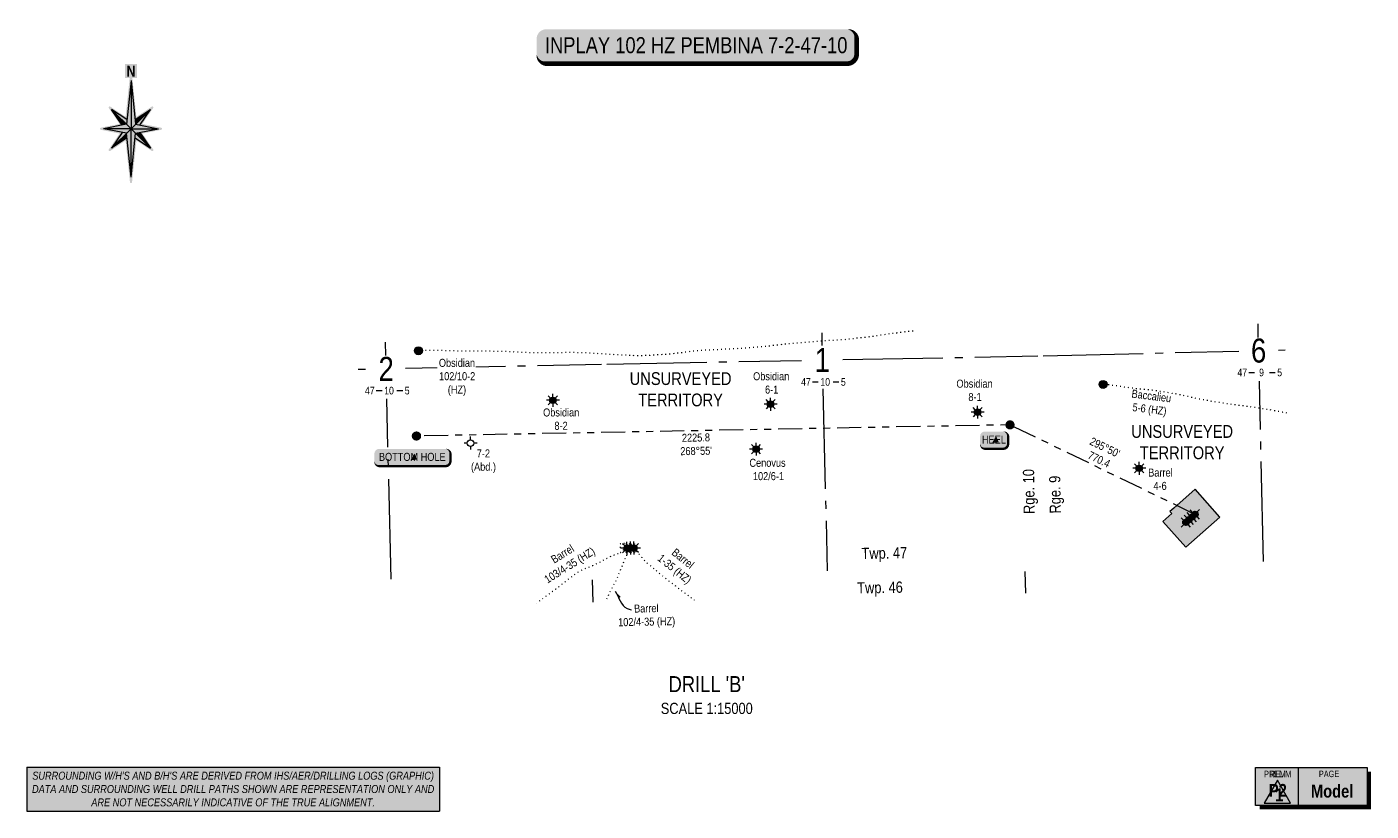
# Model space of a CAD drawing. Extents: x 608923 to 639703, y 5874498 to 5880756.
# Drawn here: x 629167 to 634205, y 5874505 to 5877445 of the extents above; entities that cross this region are included whole.
import ezdxf
from ezdxf.enums import TextEntityAlignment as Align

# ---------------------------------------------------------------- set-up
doc = ezdxf.new("R2010")
doc.units = 0
doc.header["$LTSCALE"] = 5
for name, pattern in [('foc-DOT', [1, 0.2, -0.8]), ('foc-DRILLPATH', [14.75, 6, -1.75, 1.75, -1.75, 1.75, -1.75]), ('foc-QUARTERLINE', [33, 25, -3, 2, -3])]:
    doc.linetypes.add(name, pattern=pattern)
for name, color, linetype in [('10', 1, 'Continuous'), ('9', 3, 'Continuous'), ('AS-DRILL', 8, 'foc-DOT'), ('AS-DRILL-T', 8, 'Continuous'), ('AS-UNDERLAY-H', 141, 'Continuous'), ('C-WS-S', 8, 'Continuous'), ('CG-NORTH', 7, 'Continuous'), ('CG-NOTES', 7, 'Continuous'), ('CG-PRELIM', 7, 'Continuous'), ('CG-REVISION', 7, 'Continuous'), ('D-TXT', 6, 'Continuous'), ('DETAIL-T', 7, 'Continuous'), ('F-WS-S', 8, 'Continuous'), ('L-BD', 7, 'Continuous'), ('L-BD1', 253, 'Continuous'), ('L-MON', 1, 'Continuous'), ('L-SECLBL', 7, 'Continuous'), ('L-SECQ', 8, 'foc-QUARTERLINE'), ('L-UNS-T', 3, 'Continuous'), ('P-PDRILLPATH', 12, 'foc-DRILLPATH'), ('P-PROPOSED', 10, 'Continuous'), ('P-PROPOSED-H', 21, 'Continuous')]:
    doc.layers.add(name, color=color, linetype=linetype)
doc.styles.add('0', font='ARIALN.TTF')
doc.styles.add('80', font='ARIALN.TTF', dxfattribs={"height": 10})
doc.styles.add('80CG', font='ARIALN.TTF', dxfattribs={"height": 10})
doc.styles.add('80L', font='ARIALN.TTF', dxfattribs={"height": 10})
doc.styles.add('BOLD', font='ARIALNB.TTF')
doc.styles.add('SIMPLEX', font='ARIALN.TTF')
doc.dimstyles.new('Compass 5 000', dxfattribs={"dimscale": 5, "dimtxt": 9, "dimasz": 2, "dimexe": 0.2, "dimexo": 0.0625, "dimgap": 0.5, "dimtad": 0, "dimtih": 1, "dimtoh": 1, "dimzin": 0, "dimdsep": 46, "dimtxsty": '80CG', "dimcen": 0.1, "dimse1": 1, "dimse2": 1, "dimclrd": 256, "dimclrt": 256, "dimaunit": 1, "dimadec": 4, "dimazin": 0, "dimtfac": 0.06, "dimtofl": 0, "dimtmove": 0, "dimatfit": 1, "dimfxl": 0.2, "dimtolj": 1, "dimtzin": 0, "dimlwd": -1, "dimarcsym": 0})

# ---------------------------------------------------------------- blocks, each defined once
blk = doc.blocks.new('WC')
at = {"layer": 'L-MON'}
h = blk.add_hatch(color=255, dxfattribs=at)
h.dxf.hatch_style = 1
edge = h.paths.add_edge_path()
edge.add_arc((0, 0), 0.9, 0, 360)
at = {"layer": 'L-MON', "color": 240, "flags": 128}
for points in [[(-0.62, 0.5), (-1.23, 1.12)], [(0.52, 0.61), (1.13, 1.21)], [(-1.18, -1.18), (-0.56, -0.57)], [(1.16, -1.18), (0.56, -0.57)]]:
    blk.add_lwpolyline(points, dxfattribs=at)
at = {"layer": 'L-MON', "color": 240}
for radius in [0.8, 0.373]:
    blk.add_circle((0, 0), radius, dxfattribs=at)
blk = doc.blocks.new('plbh')
at = {"layer": 'L-MON'}
h = blk.add_hatch(color=255, dxfattribs=at)
h.dxf.hatch_style = 1
edge = h.paths.add_edge_path()
edge.add_arc((0, 0), 1.16, 0, 360)
h = blk.add_hatch(color=256, dxfattribs=at)
h.dxf.hatch_style = 1
h.paths.add_polyline_path([(-0.96, 0, 1), (0.96, 0, 1)])
h.paths.add_polyline_path([(0.91, 0, -1), (-0.91, 0, -1)], flags=16)
h.paths.add_polyline_path([(0.45, 0, -1), (-0.45, 0, -1)], flags=0)
h = blk.add_hatch(color=256, dxfattribs=at)
h.dxf.hatch_style = 1
h.paths.add_polyline_path([(-0.45, 0, 1), (0.45, 0, 1)])
h.paths.add_polyline_path([(0.4, 0, -1), (-0.4, 0, -1)], flags=16)
at = {"layer": 'L-MON', "color": 240}
for radius in [0.96, 0.91, 0.45, 0.4]:
    blk.add_circle((0, 0), radius, dxfattribs=at)
blk = doc.blocks.new('L-SECLBL')
at = {"layer": '9', "color": 7}
for p, q in [((-5.1, -27.8), (-12.3, -27.8)), ((20.7, -27.8), (13.5, -27.8))]:
    blk.add_line(p, q, dxfattribs=at)
at = {"layer": '10', "color": 2, "style": 'SIMPLEX'}
blk.add_attdef('SEC', text='', height=30, dxfattribs=at).set_placement((0, 0), align=Align.MIDDLE)
at = {"layer": '10', "color": 5, "style": '80L'}
blk.add_attdef('TWP', text='', height=9.5, dxfattribs=at).set_placement((-14.4, -27.4), align=Align.MIDDLE_RIGHT)
blk.add_attdef('RGE', text='', height=9.5, dxfattribs=at).set_placement((3.6, -27.4), align=Align.MIDDLE_CENTER)
blk.add_attdef('MER', text='', height=9.5, dxfattribs=at).set_placement((23.2, -27.4), align=Align.MIDDLE_LEFT)
blk = doc.blocks.new('*U638')
h = blk.add_hatch(color=254)
edge = h.paths.add_edge_path()
edge.add_line((-41.5, -11.5), (41.5, -11.5))
edge.add_arc((41.5, -5.5), 6, 270, 360)
edge.add_line((47.5, -5.5), (47.5, 4))
edge.add_arc((41.5, 4), 6, 0, 90)
edge.add_line((41.5, 10), (-41.5, 10))
edge.add_arc((-41.5, 4), 6, 90, 180)
edge.add_line((-47.5, 4), (-47.5, -5.5))
edge.add_arc((-41.5, -5.5), 6, 180, 270)
at = {"color": 1, "flags": 128}
blk.add_lwpolyline([(-41.5, -11.5, 3, 3, 0), (41.5, -11.5, 3, 3, 0.414214), (47.5, -5.5, 3, 3, 0), (47.5, 4, 3, 0, 0.414214), (41.5, 10, 0, 0, 0), (-41.5, 10, 0, 0, 0.414214), (-47.5, 4, 0, 0, 0), (-47.5, -5.5, 0, 3, 0.414214)], format="xyseb", close=True, dxfattribs=at)
blk.add_lwpolyline([(5.8, -3.4, 0, 10, 0), (0, 0, 5, 5, 0)], format="xyseb", dxfattribs=at)
at = {"color": 1, "style": '80'}
blk.add_attdef('ENTER_TEXT_001', (-36, -5), '', height=10, dxfattribs=at)
blk = doc.blocks.new('*U639')
h = blk.add_hatch(color=254)
edge = h.paths.add_edge_path()
edge.add_line((-11.5, -11.5), (11.5, -11.5))
edge.add_arc((11.5, -5.5), 6, 270, 360)
edge.add_line((17.5, -5.5), (17.5, 4))
edge.add_arc((11.5, 4), 6, 0, 90)
edge.add_line((11.5, 10), (-11.5, 10))
edge.add_arc((-11.5, 4), 6, 90, 180)
edge.add_line((-17.5, 4), (-17.5, -5.5))
edge.add_arc((-11.5, -5.5), 6, 180, 270)
at = {"color": 1, "flags": 128}
blk.add_lwpolyline([(-11.5, -11.5, 3, 3, 0), (11.5, -11.5, 3, 3, 0.414214), (17.5, -5.5, 3, 3, 0), (17.5, 4, 3, 0, 0.414214), (11.5, 10, 0, 0, 0), (-11.5, 10, 0, 0, 0.414214), (-17.5, 4, 0, 0, 0), (-17.5, -5.5, 0, 3, 0.414214)], format="xyseb", close=True, dxfattribs=at)
blk.add_lwpolyline([(5.8, -3.4, 0, 10, 0), (0, 0, 5, 5, 0)], format="xyseb", dxfattribs=at)
at = {"color": 1, "style": '80'}
blk.add_attdef('ENTER_TEXT_001', (-36, -5), '', height=10, dxfattribs=at)
blk = doc.blocks.new('GAS')
h = blk.add_hatch(color=255)
h.dxf.hatch_style = 1
edge = h.paths.add_edge_path()
edge.add_arc((0, 0), 0.9, 0, 360)
for p, q in [((-0.81, 0), (-1.62, 0)), ((-0.57, 0.57), (-1.14, 1.14)), ((0, 0.81), (0, 1.62)), ((0.57, 0.57), (1.14, 1.14)), ((1.62, 0), (0.81, 0)), ((-0.57, -0.57), (-1.14, -1.14)), ((0, -0.81), (0, -1.62)), ((1.14, -1.14), (0.57, -0.57))]:
    blk.add_line(p, q)
blk.add_circle((0, 0), 0.8)
blk = doc.blocks.new('BH-Existing')
at = {"layer": 'AS-DRILL-T'}
h = blk.add_hatch(color=256, dxfattribs=at)
h.dxf.hatch_style = 1
edge = h.paths.add_edge_path()
edge.add_arc((0, 0), 1, 0, 360)
blk.add_circle((0, 0), 1, dxfattribs=at)
blk = doc.blocks.new('GABD')
for p, q in [((-0.81, 0), (-1.62, 0)), ((0, 0.81), (0, 1.62)), ((1.62, 0), (0.81, 0)), ((0, -0.81), (0, -1.62))]:
    blk.add_line(p, q)
blk.add_circle((0, 0), 0.8)
blk = doc.blocks.new('rev')
at = {"layer": 'AS-UNDERLAY-H'}
h = blk.add_hatch(color=256, dxfattribs=at)
h.dxf.hatch_style = 1
h.paths.add_polyline_path([(-71.5, -23.2), (-71.5, 24.2), (67.8, 24.2), (67.8, -23.2)])
blk.add_line((-18.5, 24.2), (-18.5, -23.2))
at = {"color": 5, "flags": 128}
blk.add_lwpolyline([(-44.4, 8.2), (-60.9, -20.4), (-27.8, -20.4)], close=True, dxfattribs=at)
at = {"layer": 'CG-NOTES', "flags": 128}
blk.add_lwpolyline([(-71.5, -23.2), (-71.5, 24.2), (67.8, 24.2), (67.8, -23.2)], close=True, dxfattribs=at)
at = {"layer": 'CG-NOTES', "const_width": 5, "flags": 128}
blk.add_lwpolyline([(70.3, 19.2), (70.3, -25.7), (-66.5, -25.7)], dxfattribs=at)
at = {"attachment_point": 1}
for s, width, insert, char_height, style in [('\\pi4.196;REV.', 28.288, (-57.7, 20.1), 8, '80L'), ('\\pi3.528;PAGE', 31.329, (4, 20.2), 8, '80L'), ('\\pi6.7268;{\\fArial Narrow|b1|i0|c0|p34;\\C14;1}', 19.216, (-53.9, -2), 16, '80')]:
    blk.add_mtext_dynamic_manual_height_columns(s, width=width, gutter_width=45, heights=[0], dxfattribs=dict(at, insert=insert, char_height=char_height, style=style))
at = {"layer": 'CG-NOTES', "linetype": 'Continuous', "insert": (24.1, -5.5), "char_height": 16, "attachment_point": 5, "style": '80CG'}
blk.add_mtext('{\\fArial Narrow|b1|i0|c0|p34;\\C14;Model}', dxfattribs=at)
blk = doc.blocks.new('blk_Prelim_page')
h = blk.add_hatch(color=141)
h.dxf.hatch_style = 1
h.paths.add_polyline_path([(-71.5, -23.2), (-71.5, 24.2), (67.8, 24.2), (67.8, -23.2)])
blk.add_line((-18.5, 24.2), (-18.5, -23.2))
at = {"layer": 'CG-NOTES', "flags": 128}
blk.add_lwpolyline([(-71.5, -23.2), (-71.5, 24.2), (67.8, 24.2), (67.8, -23.2)], close=True, dxfattribs=at)
at = {"layer": 'CG-NOTES', "const_width": 5, "flags": 128}
blk.add_lwpolyline([(70.3, 19.2), (70.3, -25.7), (-66.5, -25.7)], dxfattribs=at)
at = {"attachment_point": 1}
for s, width, insert, char_height, style in [('\\pi-2.2187;PRELIM', 28.288, (-58.8, 20.1), 8, '80L'), ('\\pi3.528;PAGE', 31.329, (4, 20.2), 8, '80L'), ('\\pi10.693;{\\fArial Narrow|b1|i0|c0|p34;\\C14;P2}', 41.555, (-65.7, 3.6), 16, '80')]:
    blk.add_mtext_dynamic_manual_height_columns(s, width=width, gutter_width=45, heights=[0], dxfattribs=dict(at, insert=insert, char_height=char_height, style=style))
at = {"layer": 'CG-NOTES', "linetype": 'Continuous', "insert": (24.1, -5.5), "char_height": 16, "attachment_point": 5, "style": '80CG'}
blk.add_mtext('{\\fArial Narrow|b1|i0|c0|p34;\\C14;Model}', dxfattribs=at)
blk = doc.blocks.new('NORTH')
h = blk.add_hatch(color=141)
h.dxf.hatch_style = 1
edge = h.paths.add_edge_path()
edge.add_line((-2.5, 97.8), (-11.3, 97.8))
edge.add_line((-11.3, 97.8), (-11.3, 124.5))
edge.add_line((-11.3, 124.5), (11.4, 124.5))
edge.add_line((11.4, 124.5), (11.4, 97.8))
edge.add_line((11.4, 97.8), (2.5, 97.8))
edge.add_line((2.5, 97.8), (10.4, 22.8))
edge.add_line((10.4, 22.8), (39.9, 42.7))
edge.add_arc((41, 41), 2, -34, 124, ccw=False)
edge.add_line((42.7, 39.9), (22, 9.2))
edge.add_line((22, 9.2), (58.3, 2))
edge.add_arc((57.9, 0), 2, -78.6499, 78.6499, ccw=False)
edge.add_line((58.3, -2), (22, -9.2))
edge.add_line((22, -9.2), (42.7, -39.9))
edge.add_arc((41, -41), 2, -124, 34, ccw=False)
edge.add_line((39.9, -42.7), (10.4, -22.8))
edge.add_line((10.4, -22.8), (2, -102.6))
edge.add_arc((0, -102.4), 2, 186, 354, ccw=False)
edge.add_line((-2, -102.6), (-10.4, -22.8))
edge.add_line((-10.4, -22.8), (-39.9, -42.7))
edge.add_arc((-41, -41), 2, 146, 304, ccw=False)
edge.add_line((-42.7, -39.9), (-22, -9.2))
edge.add_line((-22, -9.2), (-58.3, -2))
edge.add_arc((-57.9, 0), 2, 101.3501, 258.6499, ccw=False)
edge.add_line((-58.3, 2), (-22, 9.2))
edge.add_line((-22, 9.2), (-42.7, 39.9))
edge.add_arc((-41, 41), 2, 56, 214, ccw=False)
edge.add_line((-39.9, 42.7), (-10.4, 22.8))
edge.add_line((-10.4, 22.8), (-2.5, 97.8))
at = {"linetype": 'Continuous'}
for points in [[(0, 92.8), (-8.8, 8.8), (0, 0)], [(-37.3, 37.3), (-17, 7.2), (-8.8, 8.8)], [(37.3, 37.3), (7.9, 17.5), (8.8, 8.8)], [(0, 0), (-52.8, 0), (-8.8, -8.8)], [(8.8, 8.8), (0, 0), (52.8, 0)], [(8.8, -8.8), (0, 0), (0, -92.8)], [(-7.9, -17.5), (-8.8, -8.8), (-37.3, -37.3)], [(17, -7.2), (8.8, -8.8), (37.3, -37.3)]]:
    blk.add_hatch(color=14, dxfattribs=at).paths.add_polyline_path(points)
at = {"color": 14, "linetype": 'Continuous'}
for p, q in [((0, 92.8), (-8.8, 8.8)), ((0, 92.8), (0, 0)), ((0, 92.8), (8.8, 8.8)), ((0, 0), (-37.3, 37.3)), ((-17, 7.2), (-37.3, 37.3)), ((-7.9, 17.5), (-37.3, 37.3)), ((0, 0), (37.3, 37.3)), ((7.9, 17.5), (37.3, 37.3)), ((17, 7.2), (37.3, 37.3)), ((-8.8, 8.8), (-52.8, 0)), ((0, 0), (-52.8, 0)), ((0, 0), (-37.3, -37.3)), ((0, 0), (37.3, -37.3)), ((0, -92.8), (0, 0)), ((0, 0), (52.8, 0)), ((8.8, 8.8), (52.8, 0)), ((-8.8, -8.8), (-52.8, 0)), ((-17, -7.2), (-37.3, -37.3)), ((-7.9, -17.5), (-37.3, -37.3)), ((0, -92.8), (-8.8, -8.8)), ((0, -92.8), (8.8, -8.8)), ((7.9, -17.5), (37.3, -37.3)), ((8.8, -8.8), (52.8, 0)), ((16.9, -7), (17, -7.2)), ((17, -7.2), (37.3, -37.3))]:
    blk.add_line(p, q, dxfattribs=at)
at = {"color": 14, "style": 'BOLD'}
blk.add_text('N', height=21.1, dxfattribs=at).set_placement((0, 110.6), align=Align.MIDDLE_CENTER)
blk = doc.blocks.new('*T230')
at = {"layer": 'CG-NOTES', "color": 0, "lineweight": -2, "transparency": 16777216}
for p, q in [((0, 0), (515.7, 0)), ((0, 0), (0, -55)), ((515.7, 0), (515.7, -55)), ((0, -55), (515.7, -55))]:
    blk.add_line(p, q, dxfattribs=at)
at = {"layer": 'CG-NOTES', "color": 254, "transparency": 16777216}
blk.add_solid([(0, 0), (0, -55), (515.7, 0), (515.7, -55)], dxfattribs=at)
at = {"layer": 'CG-NOTES', "transparency": 16777216, "insert": (257.8, -27.5), "char_height": 10, "width": 510.698, "attachment_point": 5, "style": '0'}
blk.add_mtext("{\\fArial Narrow|b0|i1|c0|p34;SURROUNDING W/H'S AND B/H'S ARE DERIVED FROM IHS/AER/DRILLING LOGS (GRAPHIC) DATA AND SURROUNDING WELL DRILL PATHS SHOWN ARE REPRESENTATION ONLY AND ARE NOT NECESSARILY INDICATIVE OF THE TRUE ALIGNMENT.}", dxfattribs=at)
blk = doc.blocks.new('Drill Disclaimer')
blk.add_blockref('*T230', (-221, 20.2))
blk = doc.blocks.new('*U729')
h = blk.add_hatch(color=255)
edge = h.paths.add_edge_path()
edge.add_line((-94, -11.5), (94, -11.5))
edge.add_arc((94, -5.5), 6, 270, 360)
edge.add_line((100, -5.5), (100, 4))
edge.add_arc((94, 4), 6, 0, 90)
edge.add_line((94, 10), (-94, 10))
edge.add_arc((-94, 4), 6, 90, 180)
edge.add_line((-100, 4), (-100, -5.5))
edge.add_arc((-94, -5.5), 6, 180, 270)
at = {"color": 14, "flags": 128}
blk.add_lwpolyline([(-94, -11.5, 3, 3, 0), (94, -11.5, 3, 3, 0.414214), (100, -5.5, 3, 3, 0), (100, 4, 3, 0, 0.414214), (94, 10, 0, 0, 0), (-94, 10, 0, 0, 0.414214), (-100, 4, 0, 0, 0), (-100, -5.5, 0, 3, 0.414214)], format="xyseb", close=True, dxfattribs=at)
at = {"color": 14, "style": '80'}
blk.add_attdef('DRILL_001', (-16.45, -5), '', height=10, dxfattribs=at)

msp = doc.modelspace()

# ---------------------------------------------------------------- hatches: boundary and pattern name
at = {"layer": 'P-PROPOSED-H'}
h = msp.add_hatch(color=256, dxfattribs=at)
h.dxf.hatch_style = 1
h.paths.add_polyline_path([(633458.637, 5875621.081), (633425.005, 5875591.377), (633511.025, 5875493.981), (633638.39, 5875606.468), (633545.753, 5875711.357), (633466.472, 5875641.337), (633451.376, 5875628.004), (633458.515, 5875621.093)])

# ---------------------------------------------------------------- linework, layer by layer
at = {"layer": 'AS-DRILL', "ltscale": 3, "flags": 128}
for points in [[(632488.566, 5876304.536), (632483.014, 5876303.928), (632463.941, 5876301.727), (632445.108, 5876299.482), (632426.36, 5876297.059), (632407.681, 5876294.707), (632389.203, 5876292.26), (632370.977, 5876289.359), (632352.694, 5876286.297), (632333.892, 5876283.602), (632315.329, 5876281.413), (632296.601, 5876279.401), (632277.753, 5876277.415), (632259.239, 5876275.247), (632240.538, 5876272.935), (632222.151, 5876271.321), (632203.329, 5876270.336), (632184.444, 5876269.48), (632165.653, 5876268.476), (632146.929, 5876267.144), (632128.039, 5876265.657), (632109.287, 5876264.234), (632090.708, 5876262.735), (632072.182, 5876261.058), (632053.417, 5876259.344), (632034.493, 5876257.617), (632015.919, 5876255.868), (631997.108, 5876253.993), (631978.534, 5876251.814), (631959.676, 5876249.408), (631940.982, 5876247.236), (631922.289, 5876245.455), (631903.518, 5876244.021), (631884.566, 5876242.593), (631865.459, 5876240.952), (631846.388, 5876239.531), (631827.298, 5876238.46), (631808.106, 5876237.457), (631788.805, 5876236.441), (631769.696, 5876235.33), (631750.465, 5876234.296), (631731.319, 5876233.484), (631712.064, 5876233.019), (631692.841, 5876232.075), (631673.702, 5876230.133), (631654.763, 5876227.745), (631635.749, 5876225.145), (631616.852, 5876222.679), (631597.771, 5876220.388), (631578.599, 5876218.524), (631559.539, 5876217.054), (631540.325, 5876215.7), (631521.106, 5876214.586), (631501.966, 5876213.534), (631482.756, 5876212.47), (631463.636, 5876211.819), (631444.432, 5876212.176), (631425.355, 5876213.076), (631406.348, 5876214.037), (631387.208, 5876215.066), (631368.15, 5876216.036), (631349.168, 5876217.179), (631329.873, 5876218.413), (631310.751, 5876219.562), (631291.537, 5876220.739), (631272.314, 5876221.936), (631253.115, 5876222.943), (631234.107, 5876223.474), (631215.037, 5876223.674), (631195.931, 5876223.693), (631176.769, 5876223.571), (631157.507, 5876223.396), (631138.25, 5876223.072), (631119.16, 5876222.841), (631100.044, 5876222.88), (631080.728, 5876222.914), (631061.481, 5876222.959), (631042.223, 5876223.495), (631023.065, 5876224.473), (631003.835, 5876225.51), (630984.557, 5876226.455), (630965.322, 5876227.311), (630946.231, 5876227.951), (630927.087, 5876228.339), (630908.112, 5876228.731), (630889.09, 5876229.042), (630870.233, 5876229.107), (630851.239, 5876229.039), (630831.997, 5876228.914), (630812.699, 5876229.009), (630793.525, 5876229.406), (630774.43, 5876229.816), (630755.323, 5876230.285), (630735.943, 5876230.938), (630716.865, 5876231.438), (630697.704, 5876231.685), (630678.553, 5876231.533), (630653.985, 5876231.143), (630634.995, 5876230.935)], [(633889.442, 5875996.855), (633883.224, 5875998.131), (633873.906, 5876000.06), (633864.558, 5876001.948), (633855.193, 5876003.735), (633845.818, 5876005.503), (633836.434, 5876007.22), (633827.063, 5876008.857), (633817.653, 5876010.433), (633808.255, 5876011.89), (633798.856, 5876013.426), (633789.444, 5876015.083), (633780.046, 5876016.569), (633770.601, 5876017.925), (633761.147, 5876019.23), (633751.704, 5876020.495), (633742.262, 5876021.741), (633732.81, 5876022.986), (633723.338, 5876024.191), (633713.935, 5876025.477), (633704.482, 5876026.742), (633694.999, 5876028.037), (633685.556, 5876029.312), (633676.083, 5876030.577), (633666.657, 5876031.953), (633657.231, 5876033.369), (633647.784, 5876034.824), (633638.335, 5876036.33), (633628.889, 5876037.755), (633619.452, 5876039.181), (633610.051, 5876040.777), (633600.65, 5876042.394), (633591.258, 5876044.051), (633581.855, 5876045.727), (633572.444, 5876047.343), (633563.052, 5876049.02), (633553.684, 5876050.898), (633544.391, 5876053.007), (633535.155, 5876055.248), (633525.852, 5876057.387), (633516.549, 5876059.496), (633507.266, 5876061.615), (633497.935, 5876063.633), (633488.556, 5876065.601), (633479.188, 5876067.478), (633469.843, 5876069.266), (633460.429, 5876070.982), (633451.069, 5876072.57), (633441.688, 5876074.197), (633432.267, 5876075.773), (633422.82, 5876077.228), (633413.403, 5876078.674), (633403.978, 5876080.04), (633394.554, 5876081.346), (633385.13, 5876082.652), (633375.68, 5876083.797), (633366.196, 5876084.702), (633356.646, 5876085.445), (633347.107, 5876086.117), (633337.614, 5876086.972), (633328.144, 5876088.126), (633318.691, 5876089.402), (633309.25, 5876090.597), (633299.788, 5876091.832), (633290.38, 5876093.298), (633280.99, 5876094.875), (633271.542, 5876096.371), (633262.078, 5876097.656), (633252.599, 5876098.77), (633243.12, 5876099.895), (633233.658, 5876101.12), (633224.185, 5876102.394), (633214.708, 5876103.419), (633200.984, 5876104.682)], [(631429.483, 5875490.904), (631429.483, 5875490.904), (631429.374, 5875490.871), (631429.235, 5875490.828), (631429.125, 5875490.836), (631429.083, 5875490.925), (631429.082, 5875490.965), (631429.098, 5875491.135), (631429.165, 5875491.267), (631429.232, 5875491.388), (631429.279, 5875491.519), (631429.348, 5875491.561), (631429.378, 5875491.542), (631429.439, 5875491.513), (631429.589, 5875491.537), (631429.667, 5875491.598), (631429.569, 5875491.526), (631429.473, 5875491.364), (631429.386, 5875491.222), (631429.247, 5875491.179), (631429.145, 5875491.266), (631429.103, 5875491.325), (631429.102, 5875491.395), (631429.043, 5875491.754), (631428.847, 5875492.03), (631428.509, 5875492.362), (631427.927, 5875492.868), (631427.123, 5875493.49), (631426.006, 5875494.214), (631424.878, 5875494.949), (631423.664, 5875495.971), (631422.511, 5875497.384), (631420.369, 5875500.486), (631419.299, 5875501.771), (631416.527, 5875503.978), (631413.681, 5875505.512), (631410.478, 5875506.889), (631407.683, 5875507.934), (631404.784, 5875508.748), (631402.244, 5875509.129), (631399.505, 5875509.075), (631397.115, 5875508.62), (631394.493, 5875507.779), (631392.536, 5875506.794), (631390.706, 5875505.471), (631389.316, 5875504.138), (631388.269, 5875502.704), (631387.771, 5875501.332), (631387.767, 5875499.761), (631388.119, 5875498.389), (631388.831, 5875496.995), (631389.911, 5875495.74), (631391.469, 5875494.526), (631393.149, 5875493.704), (631395.048, 5875493.308), (631396.859, 5875493.31), (631398.565, 5875493.489), (631400.042, 5875493.644), (631401.563, 5875493.629), (631402.958, 5875493.421), (631404.516, 5875493.077), (631405.965, 5875492.72), (631407.544, 5875492.327), (631409.053, 5875491.962), (631410.662, 5875491.589), (631412.082, 5875491.202), (631413.564, 5875490.666), (631414.717, 5875490.152), (631415.922, 5875489.52), (631416.886, 5875488.922), (631417.811, 5875488.283), (631418.631, 5875487.842), (631419.587, 5875487.584), (631420.458, 5875487.574), (631421.175, 5875487.721), (631421.634, 5875487.771), (631421.926, 5875487.688), (631422.019, 5875487.54), (631421.836, 5875487.256), (631421.474, 5875486.898), (631421.005, 5875486.427), (631420.504, 5875486.005), (631419.973, 5875485.632), (631419.479, 5875485.351), (631419.024, 5875485.111), (631418.689, 5875484.893), (631418.405, 5875484.646), (631418.181, 5875484.381), (631417.908, 5875484.064), (631417.684, 5875483.829), (631417.477, 5875483.674), (631417.299, 5875483.59), (631417.15, 5875483.547), (631417.06, 5875483.535), (631417.022, 5875483.464), (631417.028, 5875483.204), (631417.048, 5875482.754), (631417.168, 5875482.347), (631417.419, 5875481.883), (631417.668, 5875481.478), (631417.938, 5875481.044), (631418.246, 5875480.691), (631418.556, 5875480.298), (631418.774, 5875479.953), (631418.893, 5875479.546), (631418.862, 5875479.175), (631418.821, 5875478.764), (631418.829, 5875478.434), (631418.877, 5875478.095), (631418.974, 5875477.797), (631419.11, 5875477.51), (631419.235, 5875477.303), (631419.349, 5875477.126), (631419.453, 5875476.948), (631419.578, 5875476.751), (631419.713, 5875476.544), (631419.827, 5875476.357), (631419.95, 5875476.249), (631420.031, 5875476.171), (631420.033, 5875476.101), (631420.036, 5875475.991), (631420.048, 5875475.872), (631420.031, 5875475.781), (631419.993, 5875475.68), (631419.916, 5875475.528), (631419.784, 5875475.205), (631419.552, 5875474.43), (631419.278, 5875473.273), (631418.673, 5875471.339), (631417.606, 5875469.013), (631415.988, 5875465.915), (631414.331, 5875462.736), (631412.322, 5875458.758), (631410.368, 5875454.602), (631408.205, 5875449.501), (631406.282, 5875444.415), (631404.186, 5875438.635), (631401.946, 5875432.951), (631399.145, 5875426.515), (631396.319, 5875420.258), (631393.158, 5875412.883), (631390.269, 5875405.904), (631387.105, 5875398.269), (631384.106, 5875390.837), (631380.551, 5875382.373), (631377.092, 5875374.481), (631372.726, 5875365.207), (631368.456, 5875356.916), (631358.76, 5875338.087), (631349.126, 5875318.659), (631338.798, 5875298.604), (631333.771, 5875289.372)], [(631442.428, 5875491.203), (631442.428, 5875491.203), (631442.428, 5875491.203), (631442.205, 5875490.908), (631441.935, 5875490.482), (631441.853, 5875490.15), (631441.909, 5875489.881), (631442.079, 5875489.435), (631441.854, 5875489.22), (631441.321, 5875489.357), (631440.799, 5875489.445), (631440.377, 5875489.485), (631439.731, 5875489.761), (631438.651, 5875489.756), (631437.89, 5875489.798), (631437.42, 5875490.227), (631436.356, 5875490.783), (631435.391, 5875491.421), (631435.92, 5875491.903), (631437.226, 5875491.683), (631437.684, 5875491.764), (631437.785, 5875491.716), (631437.974, 5875491.32), (631438.097, 5875491.213), (631438.189, 5875491.115), (631438.383, 5875490.96), (631438.994, 5875490.494), (631440.013, 5875489.677), (631441.523, 5875488.412), (631443.12, 5875486.828), (631444.703, 5875484.984), (631446.361, 5875482.922), (631448.334, 5875480.657), (631450.707, 5875478.401), (631453.53, 5875476.116), (631456.616, 5875473.737), (631459.337, 5875471.139), (631461.999, 5875468.06), (631464.923, 5875464.447), (631468.12, 5875460.289), (631471.87, 5875455.615), (631476.154, 5875450.713), (631481.189, 5875445.358), (631486.565, 5875439.97), (631492.634, 5875434.489), (631499.362, 5875429.034), (631506.467, 5875423.286), (631513.731, 5875417.113), (631521.518, 5875410.451), (631529.752, 5875403.44), (631538.496, 5875396.02), (631547.614, 5875388.439), (631557.144, 5875380.747), (631563.696, 5875375.567), (631570.398, 5875370.391), (631577.19, 5875365.157), (631584.044, 5875359.914), (631590.957, 5875354.662), (631597.863, 5875349.29), (631608.559, 5875340.956), (631619.209, 5875332.87), (631629.944, 5875324.976), (631640.841, 5875317.046), (631651.587, 5875309.112), (631662.375, 5875301.09), (631668.94, 5875296.331)], [(631416.474, 5875490.492), (631416.474, 5875490.492), (631416.474, 5875490.492), (631416.443, 5875490.511), (631416.413, 5875490.52), (631416.343, 5875490.499), (631416.205, 5875490.445), (631415.967, 5875490.34), (631415.689, 5875490.243), (631415.34, 5875490.205), (631414.939, 5875490.226), (631414.569, 5875490.248), (631414.269, 5875490.251), (631413.909, 5875490.232), (631413.479, 5875490.242), (631412.948, 5875490.25), (631412.469, 5875490.219), (631412.052, 5875490.089), (631411.645, 5875489.96), (631411.287, 5875489.842), (631410.941, 5875489.693), (631410.763, 5875489.599), (631410.585, 5875489.515), (631410.356, 5875489.45), (631409.725, 5875489.075), (631408.804, 5875488.224), (631407.426, 5875487.242), (631405.39, 5875486.184), (631403.067, 5875485.02), (631401.013, 5875483.832), (631399.402, 5875482.575), (631398.015, 5875481.552), (631396.672, 5875480.811), (631395.75, 5875480.05), (631395.313, 5875479.479), (631395.032, 5875479.083), (631394.9, 5875478.71), (631394.846, 5875478.478), (631394.88, 5875478.289), (631394.993, 5875478.142), (631395.035, 5875478.093), (631394.896, 5875478.049), (631394.658, 5875477.934), (631394.49, 5875477.85), (631394.381, 5875477.797), (631394.203, 5875477.713), (631393.948, 5875477.507), (631393.636, 5875477.16), (631393.266, 5875476.711), (631392.977, 5875476.234), (631392.914, 5875475.943), (631392.847, 5875475.801), (631392.602, 5875475.586), (631392.249, 5875475.277), (631391.933, 5875475.1), (631391.725, 5875475.025), (631391.516, 5875474.96), (631391.184, 5875475.063), (631390.901, 5875475.186), (631390.752, 5875475.123), (631390.645, 5875475), (631390.626, 5875474.94), (631390.726, 5875474.942), (631391.307, 5875474.915), (631391.739, 5875474.845), (631392.19, 5875474.806), (631392.669, 5875474.847), (631392.83, 5875474.791), (631392.758, 5875474.479), (631392.281, 5875473.878), (631391.568, 5875473.171), (631390.477, 5875472.316), (631389.184, 5875471.585), (631387.429, 5875470.915), (631385.432, 5875470.308), (631382.888, 5875469.589), (631380.285, 5875468.839), (631377.315, 5875467.92), (631374.297, 5875466.95), (631370.875, 5875465.68), (631367.348, 5875464.208), (631362.872, 5875462.294), (631357.729, 5875460.165), (631352.363, 5875457.78), (631346.993, 5875455.135), (631341.189, 5875452.19), (631335.655, 5875449.302), (631330.123, 5875446.273), (631324.021, 5875442.861), (631317.48, 5875439.358), (631310.729, 5875435.871), (631303.512, 5875432.173), (631296.126, 5875428.492), (631288.243, 5875425.038), (631280.549, 5875422.13), (631271.186, 5875418.662), (631262.739, 5875415.416), (631252.542, 5875410.869), (631243.509, 5875406.139), (631233.834, 5875400.623), (631225.334, 5875395.326), (631215.332, 5875388.392), (631206.521, 5875381.817), (631197.054, 5875374.666), (631187.688, 5875367.457), (631178.036, 5875359.652), (631168.727, 5875352.185), (631158.181, 5875344.079), (631148.014, 5875336.471), (631137.356, 5875328.493), (631126.796, 5875320.576), (631115.878, 5875312.622), (631105.024, 5875304.869), (631093.652, 5875296.613), (631083.041, 5875288.746), (631077.054, 5875284.042)]]:
    msp.add_lwpolyline(points, dxfattribs=at)
at = {"layer": 'L-SECQ', "ltscale": 3}
for p, q in [((630409.28, 5876161.351), (630436.393, 5876161.922)), ((630586.491, 5876165.086), (631321.186, 5876180.574))]:
    msp.add_line(p, q, dxfattribs=at)
at = {"layer": 'L-SECQ', "ltscale": 3, "flags": 128}
for points in [[(632146.265, 5876297.402), (632147.352, 5876250.828)], [(633782.752, 5876280.285), (633781.542, 5876331.482)], [(630512.773, 5876213.283), (630511.615, 5876263.336)], [(632225.022, 5876197.535), (632956.01, 5876211.177)], [(632976.114, 5876211.672), (633709.53, 5876229.719)], [(633858.733, 5876233.39), (633883.835, 5876234.008)], [(631341.289, 5876181.042), (632071.103, 5876194.662)], [(633802.603, 5875440.611), (633786.604, 5876117.349)], [(630532.182, 5875374.074), (630516.539, 5876050.424)], [(632151.155, 5876087.896), (632167.059, 5875406.395)], [(632908.129, 5875403.462), (632910.038, 5875322.097)], [(631286.498, 5875371.524), (631288.421, 5875288.43)]]:
    msp.add_lwpolyline(points, dxfattribs=at)
at = {"layer": 'P-PDRILLPATH', "ltscale": 3, "flags": 128}
msp.add_lwpolyline([(633545.278, 5875617.503), (632852.076, 5875953.008), (630627.543, 5875911.14)], dxfattribs=at)
at = {"layer": 'P-PROPOSED'}
msp.add_lwpolyline([(633458.637, 5875621.081), (633425.005, 5875591.377), (633511.025, 5875493.981), (633638.39, 5875606.468), (633545.753, 5875711.357), (633466.472, 5875641.337), (633451.376, 5875628.004), (633458.515, 5875621.093)], close=True, dxfattribs=at)

# ---------------------------------------------------------------- block references
at = {"xscale": 2.998833000000005, "yscale": 2.998833000000005, "zscale": 2.998833000000005}
msp.add_blockref('Drill Disclaimer', (629830.061, 5874609.666), dxfattribs=at)
at = {"layer": 'AS-DRILL-T', "xscale": 14.99416500000009, "yscale": 14.99416500000009, "zscale": 14.99416500000009}
for p in [(630634.985, 5876230.932), (633200.974, 5876104.679)]:
    msp.add_blockref('BH-Existing', p, dxfattribs=at)
at = {"layer": 'C-WS-S', "color": 4, "xscale": 14.99416500000009, "yscale": 14.99416500000009, "zscale": 14.99416500000009}
for p in [(631138.796, 5876044.973), (631954.686, 5876030.374), (632730.618, 5876000.512), (631900.356, 5875861.954), (631416.443, 5875490.511), (631429.483, 5875490.904), (631442.428, 5875491.203)]:
    msp.add_blockref('GAS', p, dxfattribs=at)
at = {"layer": 'CG-NORTH', "xscale": 1.949241450000007, "yscale": 1.949241450000007, "zscale": 1.949241450000007}
msp.add_blockref('NORTH', (629557.642, 5877062.88), dxfattribs=at)
at = {"layer": 'CG-NOTES'}
ref = msp.add_blockref('*U729', (631677.626, 5877375.742), dxfattribs=dict(at, xscale=5.997666000000003, yscale=5.997666000000003, zscale=5.997666000000003))
ref.add_attrib('DRILL_001', 'INPLAY 102 HZ PEMBINA 7-2-47-10', (631109.013, 5877346.142), dxfattribs={"color": 14, "height": 59.97666, "style": '80'})
at = {"layer": 'CG-PRELIM', "xscale": 2.998833000000005, "yscale": 2.998833000000005, "zscale": 2.998833000000005}
msp.add_blockref('blk_Prelim_page', (633987.152, 5874596.121), dxfattribs=at)
at = {"layer": 'CG-REVISION', "xscale": 2.998833000000007, "yscale": 2.998833000000007, "zscale": 2.998833000000007}
msp.add_blockref('rev', (633987.152, 5874596.121), dxfattribs=at)
at = {"layer": 'F-WS-S', "color": 4, "xscale": 14.99416500000009, "yscale": 14.99416500000009, "zscale": 14.99416500000009}
for name, p in [('GABD', (630830.135, 5875884.503)), ('GAS', (633336.278, 5875790.145))]:
    msp.add_blockref(name, p, dxfattribs=at)
at = {"layer": 'L-BD', "linetype": 'Continuous'}
ref = msp.add_blockref('*U639', (632792.389, 5875897.972), dxfattribs=dict(at, xscale=2.998833000000007, yscale=2.998833000000007, zscale=2.998833000000007))
ref.add_attrib('ENTER_TEXT_001', 'HEEL', (632746.854, 5875882.977), dxfattribs={"layer": '0', "color": 1, "height": 29.9883, "style": '80'})
ref = msp.add_blockref('*U638', (630612.231, 5875832.97), dxfattribs=dict(at, xscale=2.998833000000007, yscale=2.998833000000007, zscale=2.998833000000007))
ref.add_attrib('ENTER_TEXT_001', 'BOTTOM HOLE', (630486.847, 5875817.965), dxfattribs={"layer": '0', "color": 1, "height": 29.98833, "style": '80'})
at = {"layer": 'L-MON', "color": 4, "xscale": 14.99416500000009, "yscale": 14.99416500000009, "zscale": 14.99416500000009}
for name, p in [('plbh', (632852.076, 5875953.008)), ('plbh', (630627.543, 5875911.14)), ('WC', (633511.478, 5875587.803)), ('WC', (633522.778, 5875597.703)), ('WC', (633533.978, 5875607.603)), ('WC', (633545.278, 5875617.503))]:
    msp.add_blockref(name, p, dxfattribs=at)
at = {"layer": 'L-SECLBL', "color": 4, "xscale": 2.998833000000007, "yscale": 2.998833000000007, "zscale": 2.998833000000007}
for p, values in [((633783.908, 5876231.549), {'SEC': '6', 'TWP': '47', 'RGE': '9', 'MER': '5'}), ((630513.932, 5876163.556), {'SEC': '2', 'TWP': '47', 'RGE': '10', 'MER': '5'}), ((632148.652, 5876196.063), {'SEC': '1', 'TWP': '47', 'RGE': '10', 'MER': '5'})]:
    msp.add_blockref('L-SECLBL', p, dxfattribs=at).add_auto_attribs(values)

# ---------------------------------------------------------------- texts
at = {"layer": 'AS-DRILL-T', "char_height": 29.98833, "attachment_point": 1, "style": '80L'}
for s, width, insert, rotation in [('\\pi-3.7047;Baccalieu\\P\\pi6.0528;5-6 (HZ)', 136.49786, (633313.785, 5876085.105), 352.783381), ('\\pi65.567;Barrel\\P\\pi4.8338;102/4-35 (HZ)', 217.72438, (631377.235, 5875277.92), 1.189358)]:
    msp.add_mtext_dynamic_manual_height_columns(s, width=width, gutter_width=50, heights=[0], dxfattribs=dict(at, insert=insert, rotation=rotation))
at = {"layer": 'C-WS-S', "char_height": 29.98833, "attachment_point": 1, "style": '80L'}
for s, width, gutter_width, insert in [('\\pi-43.291;Obsidian\\P\\pi1.4054;6-1', 44.86808, 50, (631932.557, 5876150.147)), ('\\pi-63.85;Obsidian\\P\\pi-19.083;8-1', 3.74885, 50, (632715.222, 5876122.38)), ('\\pi-61.697;Obsidian\\P\\pi-19.2;8-2', 8.0561, 50, (631163.852, 5876014.543)), ('\\pi-9.8308;7-2 \\P\\pi-31.402;(Abd.)', 26.58918, 50, (630863.327, 5875861.043)), ('\\pi-43.874;Cenovus\\P\\pi-30.802;102/6-1', 44.86808, 50, (631919.376, 5875825.783)), ('\\pi-40.313;Barrel\\P\\pi-20.829;4-6', 5.96407, 10, (633410.402, 5875789.155))]:
    msp.add_mtext_dynamic_manual_height_columns(s, width=width, gutter_width=gutter_width, heights=[0], dxfattribs=dict(at, insert=insert))
at = {"layer": 'D-TXT', "color": 3, "char_height": 41.9837, "attachment_point": 1, "style": '80L'}
for s, width, insert, rotation in [('Rge. 10', 188.30238, (632903.095, 5875618.509), 90.992458), ('Rge. 9', 156.90115, (633000.853, 5875620.321), 90.992458), ('Twp. 47', 172.28728, (632295.154, 5875491.89), 1.051633), ('Twp. 46', 198.37663, (632278.974, 5875362.841), 1.051633)]:
    msp.add_mtext_dynamic_manual_height_columns(s, width=width, gutter_width=47.5, heights=[0], dxfattribs=dict(at, insert=insert, rotation=rotation))
at = {"layer": 'DETAIL-T', "color": 3, "insert": (631715.54, 5874939.948), "char_height": 59.97666, "width": 350.78818, "attachment_point": 5, "style": '80CG'}
msp.add_mtext("DRILL 'B'{\\H0.7x; SCALE 1:15000}", dxfattribs=at)
at = {"layer": 'L-BD', "color": 4, "insert": (631674.632, 5875920.303), "char_height": 29.9883, "width": 39.80812, "attachment_point": 2, "rotation": 1.078237, "style": '80L'}
msp.add_mtext("2225.8\\P268°55' ", dxfattribs=at)
at = {"layer": 'L-BD1', "color": 4, "insert": (633214.257, 5875881.991), "char_height": 29.98833, "width": 124.14973, "attachment_point": 2, "rotation": 334.173344, "style": '80L'}
msp.add_mtext("295°50' 770.4", dxfattribs=at)
at = {"layer": 'L-UNS-T', "color": 3, "char_height": 47.98133, "attachment_point": 5, "style": '80L'}
for insert in [(631617.452, 5876086.1), (633497.23, 5875887.945)]:
    msp.add_mtext_dynamic_manual_height_columns('UNSURVEYED TERRITORY', width=126.41375, gutter_width=47.5, heights=[0], dxfattribs=dict(at, insert=insert))

# ---------------------------------------------------------------- leaders
at = {"layer": 'AS-DRILL-T', "path_type": 1}
msp.add_leader([(631372.09, 5875330.009), (631416.633, 5875264.75), (631433.107, 5875259.26)], dimstyle='Compass 5 000', override={"dimasz": 6, "dimgap": 0.5, "dimtad": 0}, dxfattribs=at)

# ---------------------------------------------------------------- next in the draw order: texts
at = {"layer": 'AS-DRILL-T', "insert": (630710.187, 5876200.388), "char_height": 29.98833, "attachment_point": 1, "style": '80L', "bg_fill": 3, "box_fill_scale": 1.15, "bg_fill_color": 256, "bg_fill_true_color": 256, "bg_fill_transparency": 0}
msp.add_mtext_dynamic_manual_height_columns('\\pi1.3522;Obsidian\\P\\pi2.0171;102/10-2 \\P\\pi34.828;(HZ)', width=134.15402, gutter_width=50, heights=[0], dxfattribs=at)
at = {"layer": 'AS-DRILL-T', "char_height": 29.98833, "attachment_point": 1, "style": '80L', "bg_fill": 3, "box_fill_scale": 1.15, "bg_fill_color": 256, "bg_fill_true_color": 256, "bg_fill_transparency": 0}
for s, width, insert, rotation in [('\\pi68.588;Barrel\\P\\pi7.8545;103/4-35 (HZ)', 223.76574, (631069.742, 5875421.546), 31.935696), ('\\pi41.641;Barrel\\P\\pi14.343;1-35 (HZ)', 169.87252, (631567.628, 5875518.716), 321.094617)]:
    msp.add_mtext_dynamic_manual_height_columns(s, width=width, gutter_width=50, heights=[0], dxfattribs=dict(at, insert=insert, rotation=rotation))

doc.saveas('drawing.dxf')
